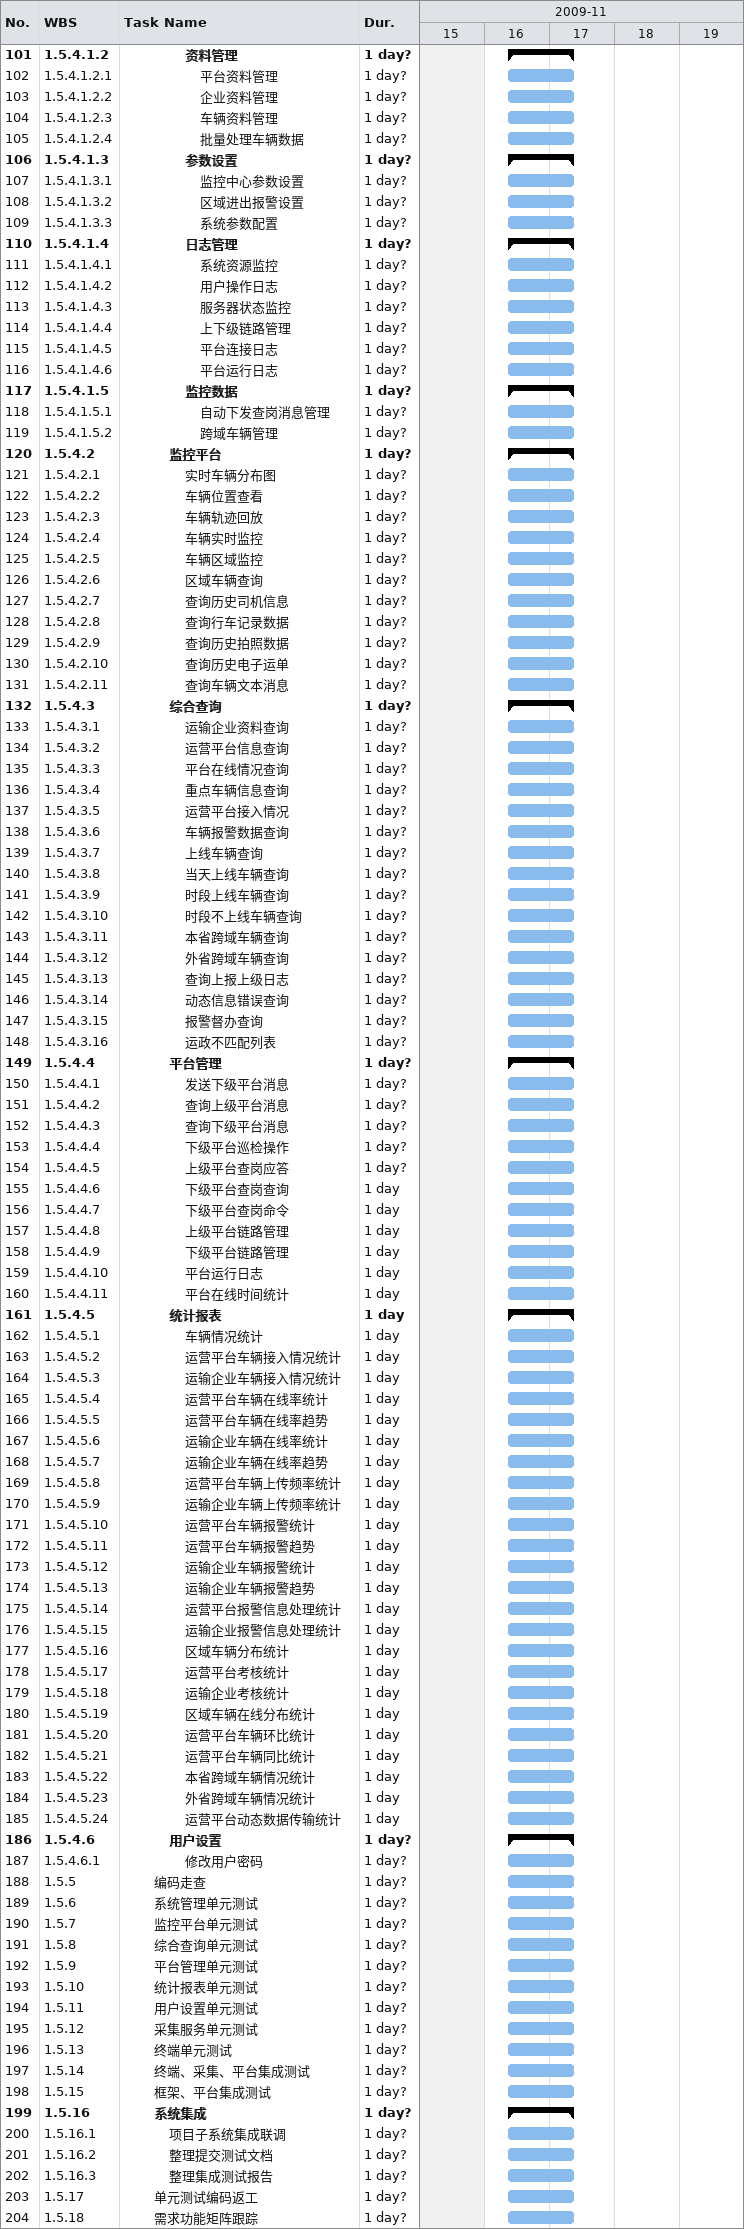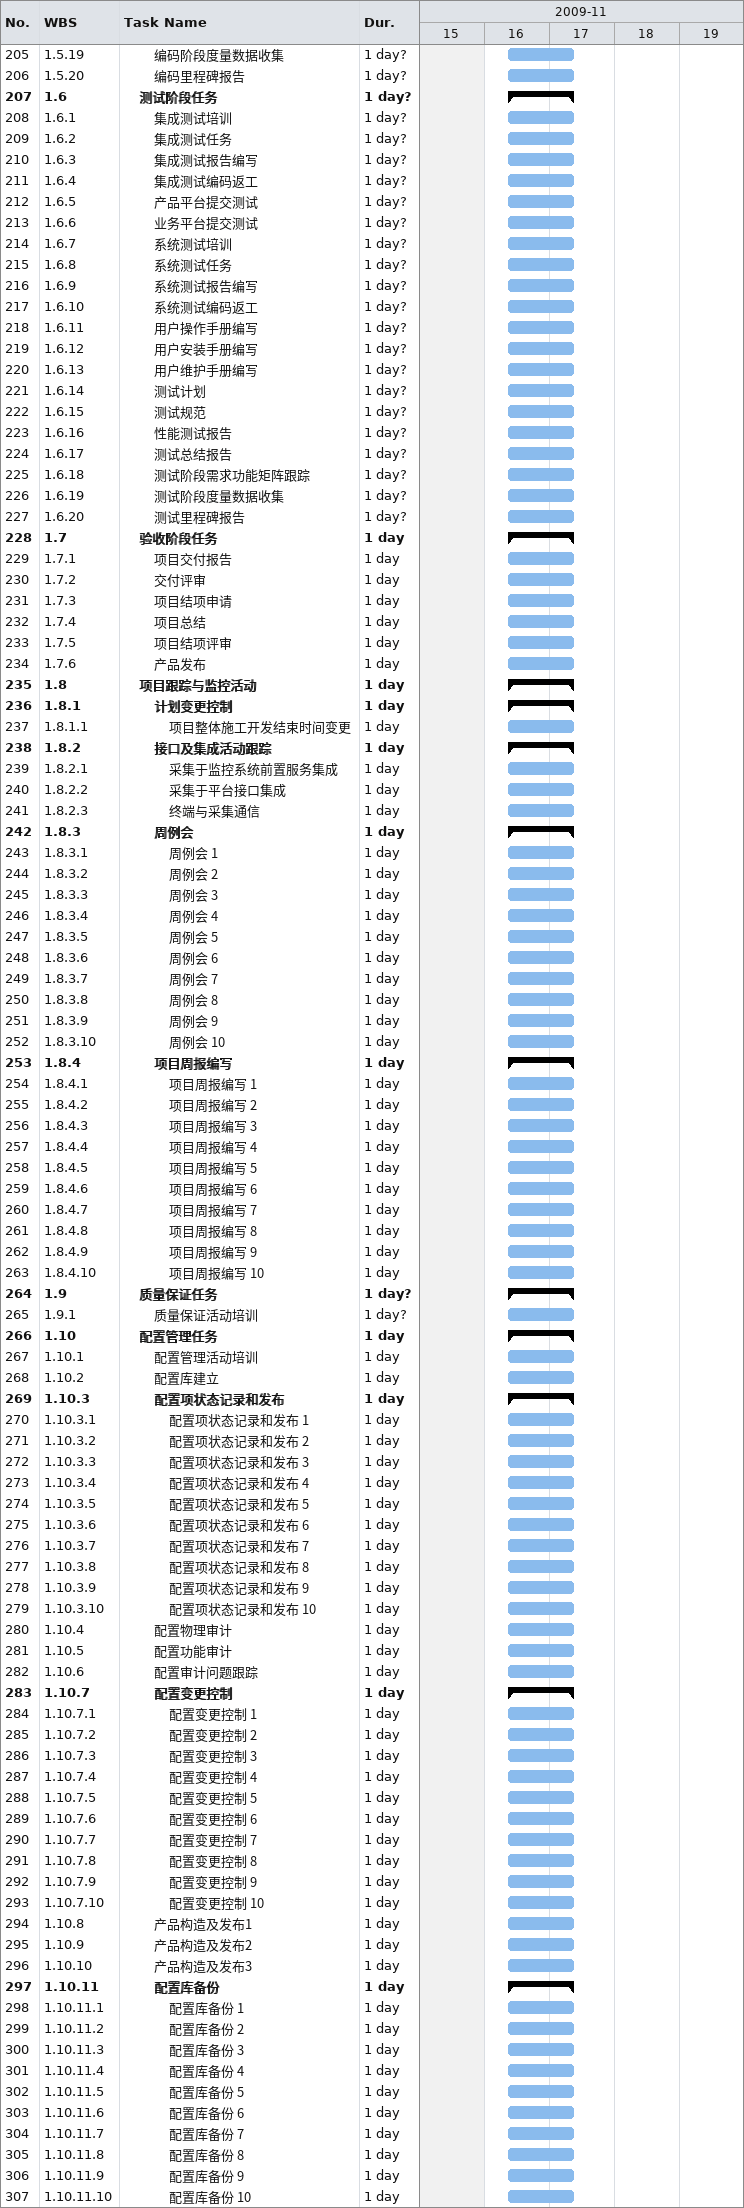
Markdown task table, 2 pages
| ID | WBS | Task | Duration | Start | Finish |
|---|---|---|---|---|---|
| 101 | 1.5.4.1.2 | **资料管理** | 1d? | 2009-11-16 | 2009-11-17 |
| 102 | 1.5.4.1.2.1 | 平台资料管理 | 1d? | 2009-11-16 | 2009-11-17 |
| 103 | 1.5.4.1.2.2 | 企业资料管理 | 1d? | 2009-11-16 | 2009-11-17 |
| 104 | 1.5.4.1.2.3 | 车辆资料管理 | 1d? | 2009-11-16 | 2009-11-17 |
| 105 | 1.5.4.1.2.4 | 批量处理车辆数据 | 1d? | 2009-11-16 | 2009-11-17 |
| 106 | 1.5.4.1.3 | **参数设置** | 1d? | 2009-11-16 | 2009-11-17 |
| 107 | 1.5.4.1.3.1 | 监控中心参数设置 | 1d? | 2009-11-16 | 2009-11-17 |
| 108 | 1.5.4.1.3.2 | 区域进出报警设置 | 1d? | 2009-11-16 | 2009-11-17 |
| 109 | 1.5.4.1.3.3 | 系统参数配置 | 1d? | 2009-11-16 | 2009-11-17 |
| 110 | 1.5.4.1.4 | **日志管理** | 1d? | 2009-11-16 | 2009-11-17 |
| 111 | 1.5.4.1.4.1 | 系统资源监控 | 1d? | 2009-11-16 | 2009-11-17 |
| 112 | 1.5.4.1.4.2 | 用户操作日志 | 1d? | 2009-11-16 | 2009-11-17 |
| 113 | 1.5.4.1.4.3 | 服务器状态监控 | 1d? | 2009-11-16 | 2009-11-17 |
| 114 | 1.5.4.1.4.4 | 上下级链路管理 | 1d? | 2009-11-16 | 2009-11-17 |
| 115 | 1.5.4.1.4.5 | 平台连接日志 | 1d? | 2009-11-16 | 2009-11-17 |
| 116 | 1.5.4.1.4.6 | 平台运行日志 | 1d? | 2009-11-16 | 2009-11-17 |
| 117 | 1.5.4.1.5 | **监控数据** | 1d? | 2009-11-16 | 2009-11-17 |
| 118 | 1.5.4.1.5.1 | 自动下发查岗消息管理 | 1d? | 2009-11-16 | 2009-11-17 |
| 119 | 1.5.4.1.5.2 | 跨域车辆管理 | 1d? | 2009-11-16 | 2009-11-17 |
| 120 | 1.5.4.2 | **监控平台** | 1d? | 2009-11-16 | 2009-11-17 |
| 121 | 1.5.4.2.1 | 实时车辆分布图 | 1d? | 2009-11-16 | 2009-11-17 |
| 122 | 1.5.4.2.2 | 车辆位置查看 | 1d? | 2009-11-16 | 2009-11-17 |
| 123 | 1.5.4.2.3 | 车辆轨迹回放 | 1d? | 2009-11-16 | 2009-11-17 |
| 124 | 1.5.4.2.4 | 车辆实时监控 | 1d? | 2009-11-16 | 2009-11-17 |
| 125 | 1.5.4.2.5 | 车辆区域监控 | 1d? | 2009-11-16 | 2009-11-17 |
| 126 | 1.5.4.2.6 | 区域车辆查询 | 1d? | 2009-11-16 | 2009-11-17 |
| 127 | 1.5.4.2.7 | 查询历史司机信息 | 1d? | 2009-11-16 | 2009-11-17 |
| 128 | 1.5.4.2.8 | 查询行车记录数据 | 1d? | 2009-11-16 | 2009-11-17 |
| 129 | 1.5.4.2.9 | 查询历史拍照数据 | 1d? | 2009-11-16 | 2009-11-17 |
| 130 | 1.5.4.2.10 | 查询历史电子运单 | 1d? | 2009-11-16 | 2009-11-17 |
| 131 | 1.5.4.2.11 | 查询车辆文本消息 | 1d? | 2009-11-16 | 2009-11-17 |
| 132 | 1.5.4.3 | **综合查询** | 1d? | 2009-11-16 | 2009-11-17 |
| 133 | 1.5.4.3.1 | 运输企业资料查询 | 1d? | 2009-11-16 | 2009-11-17 |
| 134 | 1.5.4.3.2 | 运营平台信息查询 | 1d? | 2009-11-16 | 2009-11-17 |
| 135 | 1.5.4.3.3 | 平台在线情况查询 | 1d? | 2009-11-16 | 2009-11-17 |
| 136 | 1.5.4.3.4 | 重点车辆信息查询 | 1d? | 2009-11-16 | 2009-11-17 |
| 137 | 1.5.4.3.5 | 运营平台接入情况 | 1d? | 2009-11-16 | 2009-11-17 |
| 138 | 1.5.4.3.6 | 车辆报警数据查询 | 1d? | 2009-11-16 | 2009-11-17 |
| 139 | 1.5.4.3.7 | 上线车辆查询 | 1d? | 2009-11-16 | 2009-11-17 |
| 140 | 1.5.4.3.8 | 当天上线车辆查询 | 1d? | 2009-11-16 | 2009-11-17 |
| 141 | 1.5.4.3.9 | 时段上线车辆查询 | 1d? | 2009-11-16 | 2009-11-17 |
| 142 | 1.5.4.3.10 | 时段不上线车辆查询 | 1d? | 2009-11-16 | 2009-11-17 |
| 143 | 1.5.4.3.11 | 本省跨域车辆查询 | 1d? | 2009-11-16 | 2009-11-17 |
| 144 | 1.5.4.3.12 | 外省跨域车辆查询 | 1d? | 2009-11-16 | 2009-11-17 |
| 145 | 1.5.4.3.13 | 查询上报上级日志 | 1d? | 2009-11-16 | 2009-11-17 |
| 146 | 1.5.4.3.14 | 动态信息错误查询 | 1d? | 2009-11-16 | 2009-11-17 |
| 147 | 1.5.4.3.15 | 报警督办查询 | 1d? | 2009-11-16 | 2009-11-17 |
| 148 | 1.5.4.3.16 | 运政不匹配列表 | 1d? | 2009-11-16 | 2009-11-17 |
| 149 | 1.5.4.4 | **平台管理** | 1d? | 2009-11-16 | 2009-11-17 |
| 150 | 1.5.4.4.1 | 发送下级平台消息 | 1d? | 2009-11-16 | 2009-11-17 |
| 151 | 1.5.4.4.2 | 查询上级平台消息 | 1d? | 2009-11-16 | 2009-11-17 |
| 152 | 1.5.4.4.3 | 查询下级平台消息 | 1d? | 2009-11-16 | 2009-11-17 |
| 153 | 1.5.4.4.4 | 下级平台巡检操作 | 1d? | 2009-11-16 | 2009-11-17 |
| 154 | 1.5.4.4.5 | 上级平台查岗应答 | 1d? | 2009-11-16 | 2009-11-17 |
| 155 | 1.5.4.4.6 | 下级平台查岗查询 | 1d | 2009-11-16 | 2009-11-17 |
| 156 | 1.5.4.4.7 | 下级平台查岗命令 | 1d | 2009-11-16 | 2009-11-17 |
| 157 | 1.5.4.4.8 | 上级平台链路管理 | 1d | 2009-11-16 | 2009-11-17 |
| 158 | 1.5.4.4.9 | 下级平台链路管理 | 1d | 2009-11-16 | 2009-11-17 |
| 159 | 1.5.4.4.10 | 平台运行日志 | 1d | 2009-11-16 | 2009-11-17 |
| 160 | 1.5.4.4.11 | 平台在线时间统计 | 1d | 2009-11-16 | 2009-11-17 |
| 161 | 1.5.4.5 | **统计报表** | 1d | 2009-11-16 | 2009-11-17 |
| 162 | 1.5.4.5.1 | 车辆情况统计 | 1d | 2009-11-16 | 2009-11-17 |
| 163 | 1.5.4.5.2 | 运营平台车辆接入情况统计 | 1d | 2009-11-16 | 2009-11-17 |
| 164 | 1.5.4.5.3 | 运输企业车辆接入情况统计 | 1d | 2009-11-16 | 2009-11-17 |
| 165 | 1.5.4.5.4 | 运营平台车辆在线率统计 | 1d | 2009-11-16 | 2009-11-17 |
| 166 | 1.5.4.5.5 | 运营平台车辆在线率趋势 | 1d | 2009-11-16 | 2009-11-17 |
| 167 | 1.5.4.5.6 | 运输企业车辆在线率统计 | 1d | 2009-11-16 | 2009-11-17 |
| 168 | 1.5.4.5.7 | 运输企业车辆在线率趋势 | 1d | 2009-11-16 | 2009-11-17 |
| 169 | 1.5.4.5.8 | 运营平台车辆上传频率统计 | 1d | 2009-11-16 | 2009-11-17 |
| 170 | 1.5.4.5.9 | 运输企业车辆上传频率统计 | 1d | 2009-11-16 | 2009-11-17 |
| 171 | 1.5.4.5.10 | 运营平台车辆报警统计 | 1d | 2009-11-16 | 2009-11-17 |
| 172 | 1.5.4.5.11 | 运营平台车辆报警趋势 | 1d | 2009-11-16 | 2009-11-17 |
| 173 | 1.5.4.5.12 | 运输企业车辆报警统计 | 1d | 2009-11-16 | 2009-11-17 |
| 174 | 1.5.4.5.13 | 运输企业车辆报警趋势 | 1d | 2009-11-16 | 2009-11-17 |
| 175 | 1.5.4.5.14 | 运营平台报警信息处理统计 | 1d | 2009-11-16 | 2009-11-17 |
| 176 | 1.5.4.5.15 | 运输企业报警信息处理统计 | 1d | 2009-11-16 | 2009-11-17 |
| 177 | 1.5.4.5.16 | 区域车辆分布统计 | 1d | 2009-11-16 | 2009-11-17 |
| 178 | 1.5.4.5.17 | 运营平台考核统计 | 1d | 2009-11-16 | 2009-11-17 |
| 179 | 1.5.4.5.18 | 运输企业考核统计 | 1d | 2009-11-16 | 2009-11-17 |
| 180 | 1.5.4.5.19 | 区域车辆在线分布统计 | 1d | 2009-11-16 | 2009-11-17 |
| 181 | 1.5.4.5.20 | 运营平台车辆环比统计 | 1d | 2009-11-16 | 2009-11-17 |
| 182 | 1.5.4.5.21 | 运营平台车辆同比统计 | 1d | 2009-11-16 | 2009-11-17 |
| 183 | 1.5.4.5.22 | 本省跨域车辆情况统计 | 1d | 2009-11-16 | 2009-11-17 |
| 184 | 1.5.4.5.23 | 外省跨域车辆情况统计 | 1d | 2009-11-16 | 2009-11-17 |
| 185 | 1.5.4.5.24 | 运营平台动态数据传输统计 | 1d | 2009-11-16 | 2009-11-17 |
| 186 | 1.5.4.6 | **用户设置** | 1d? | 2009-11-16 | 2009-11-17 |
| 187 | 1.5.4.6.1 | 修改用户密码 | 1d? | 2009-11-16 | 2009-11-17 |
| 188 | 1.5.5 | 编码走查 | 1d? | 2009-11-16 | 2009-11-17 |
| 189 | 1.5.6 | 系统管理单元测试 | 1d? | 2009-11-16 | 2009-11-17 |
| 190 | 1.5.7 | 监控平台单元测试 | 1d? | 2009-11-16 | 2009-11-17 |
| 191 | 1.5.8 | 综合查询单元测试 | 1d? | 2009-11-16 | 2009-11-17 |
| 192 | 1.5.9 | 平台管理单元测试 | 1d? | 2009-11-16 | 2009-11-17 |
| 193 | 1.5.10 | 统计报表单元测试 | 1d? | 2009-11-16 | 2009-11-17 |
| 194 | 1.5.11 | 用户设置单元测试 | 1d? | 2009-11-16 | 2009-11-17 |
| 195 | 1.5.12 | 采集服务单元测试 | 1d? | 2009-11-16 | 2009-11-17 |
| 196 | 1.5.13 | 终端单元测试 | 1d? | 2009-11-16 | 2009-11-17 |
| 197 | 1.5.14 | 终端、采集、平台集成测试 | 1d? | 2009-11-16 | 2009-11-17 |
| 198 | 1.5.15 | 框架、平台集成测试 | 1d? | 2009-11-16 | 2009-11-17 |
| 199 | 1.5.16 | **系统集成** | 1d? | 2009-11-16 | 2009-11-17 |
| 200 | 1.5.16.1 | 项目子系统集成联调 | 1d? | 2009-11-16 | 2009-11-17 |
| 201 | 1.5.16.2 | 整理提交测试文档 | 1d? | 2009-11-16 | 2009-11-17 |
| 202 | 1.5.16.3 | 整理集成测试报告 | 1d? | 2009-11-16 | 2009-11-17 |
| 203 | 1.5.17 | 单元测试编码返工 | 1d? | 2009-11-16 | 2009-11-17 |
| 204 | 1.5.18 | 需求功能矩阵跟踪 | 1d? | 2009-11-16 | 2009-11-17 |
| 205 | 1.5.19 | 编码阶段度量数据收集 | 1d? | 2009-11-16 | 2009-11-17 |
| 206 | 1.5.20 | 编码里程碑报告 | 1d? | 2009-11-16 | 2009-11-17 |
| 207 | 1.6 | **测试阶段任务** | 1d? | 2009-11-16 | 2009-11-17 |
| 208 | 1.6.1 | 集成测试培训 | 1d? | 2009-11-16 | 2009-11-17 |
| 209 | 1.6.2 | 集成测试任务 | 1d? | 2009-11-16 | 2009-11-17 |
| 210 | 1.6.3 | 集成测试报告编写 | 1d? | 2009-11-16 | 2009-11-17 |
| 211 | 1.6.4 | 集成测试编码返工 | 1d? | 2009-11-16 | 2009-11-17 |
| 212 | 1.6.5 | 产品平台提交测试 | 1d? | 2009-11-16 | 2009-11-17 |
| 213 | 1.6.6 | 业务平台提交测试 | 1d? | 2009-11-16 | 2009-11-17 |
| 214 | 1.6.7 | 系统测试培训 | 1d? | 2009-11-16 | 2009-11-17 |
| 215 | 1.6.8 | 系统测试任务 | 1d? | 2009-11-16 | 2009-11-17 |
| 216 | 1.6.9 | 系统测试报告编写 | 1d? | 2009-11-16 | 2009-11-17 |
| 217 | 1.6.10 | 系统测试编码返工 | 1d? | 2009-11-16 | 2009-11-17 |
| 218 | 1.6.11 | 用户操作手册编写 | 1d? | 2009-11-16 | 2009-11-17 |
| 219 | 1.6.12 | 用户安装手册编写 | 1d? | 2009-11-16 | 2009-11-17 |
| 220 | 1.6.13 | 用户维护手册编写 | 1d? | 2009-11-16 | 2009-11-17 |
| 221 | 1.6.14 | 测试计划 | 1d? | 2009-11-16 | 2009-11-17 |
| 222 | 1.6.15 | 测试规范 | 1d? | 2009-11-16 | 2009-11-17 |
| 223 | 1.6.16 | 性能测试报告 | 1d? | 2009-11-16 | 2009-11-17 |
| 224 | 1.6.17 | 测试总结报告 | 1d? | 2009-11-16 | 2009-11-17 |
| 225 | 1.6.18 | 测试阶段需求功能矩阵跟踪 | 1d? | 2009-11-16 | 2009-11-17 |
| 226 | 1.6.19 | 测试阶段度量数据收集 | 1d? | 2009-11-16 | 2009-11-17 |
| 227 | 1.6.20 | 测试里程碑报告 | 1d? | 2009-11-16 | 2009-11-17 |
| 228 | 1.7 | **验收阶段任务** | 1d | 2009-11-16 | 2009-11-17 |
| 229 | 1.7.1 | 项目交付报告 | 1d | 2009-11-16 | 2009-11-17 |
| 230 | 1.7.2 | 交付评审 | 1d | 2009-11-16 | 2009-11-17 |
| 231 | 1.7.3 | 项目结项申请 | 1d | 2009-11-16 | 2009-11-17 |
| 232 | 1.7.4 | 项目总结 | 1d | 2009-11-16 | 2009-11-17 |
| 233 | 1.7.5 | 项目结项评审 | 1d | 2009-11-16 | 2009-11-17 |
| 234 | 1.7.6 | 产品发布 | 1d | 2009-11-16 | 2009-11-17 |
| 235 | 1.8 | **项目跟踪与监控活动** | 1d | 2009-11-16 | 2009-11-17 |
| 236 | 1.8.1 | **计划变更控制** | 1d | 2009-11-16 | 2009-11-17 |
| 237 | 1.8.1.1 | 项目整体施工开发结束时间变更 | 1d | 2009-11-16 | 2009-11-17 |
| 238 | 1.8.2 | **接口及集成活动跟踪** | 1d | 2009-11-16 | 2009-11-17 |
| 239 | 1.8.2.1 | 采集于监控系统前置服务集成 | 1d | 2009-11-16 | 2009-11-17 |
| 240 | 1.8.2.2 | 采集于平台接口集成 | 1d | 2009-11-16 | 2009-11-17 |
| 241 | 1.8.2.3 | 终端与采集通信 | 1d | 2009-11-16 | 2009-11-17 |
| 242 | 1.8.3 | **周例会** | 1d | 2009-11-16 | 2009-11-17 |
| 243 | 1.8.3.1 | 周例会 1 | 1d | 2009-11-16 | 2009-11-17 |
| 244 | 1.8.3.2 | 周例会 2 | 1d | 2009-11-16 | 2009-11-17 |
| 245 | 1.8.3.3 | 周例会 3 | 1d | 2009-11-16 | 2009-11-17 |
| 246 | 1.8.3.4 | 周例会 4 | 1d | 2009-11-16 | 2009-11-17 |
| 247 | 1.8.3.5 | 周例会 5 | 1d | 2009-11-16 | 2009-11-17 |
| 248 | 1.8.3.6 | 周例会 6 | 1d | 2009-11-16 | 2009-11-17 |
| 249 | 1.8.3.7 | 周例会 7 | 1d | 2009-11-16 | 2009-11-17 |
| 250 | 1.8.3.8 | 周例会 8 | 1d | 2009-11-16 | 2009-11-17 |
| 251 | 1.8.3.9 | 周例会 9 | 1d | 2009-11-16 | 2009-11-17 |
| 252 | 1.8.3.10 | 周例会 10 | 1d | 2009-11-16 | 2009-11-17 |
| 253 | 1.8.4 | **项目周报编写** | 1d | 2009-11-16 | 2009-11-17 |
| 254 | 1.8.4.1 | 项目周报编写 1 | 1d | 2009-11-16 | 2009-11-17 |
| 255 | 1.8.4.2 | 项目周报编写 2 | 1d | 2009-11-16 | 2009-11-17 |
| 256 | 1.8.4.3 | 项目周报编写 3 | 1d | 2009-11-16 | 2009-11-17 |
| 257 | 1.8.4.4 | 项目周报编写 4 | 1d | 2009-11-16 | 2009-11-17 |
| 258 | 1.8.4.5 | 项目周报编写 5 | 1d | 2009-11-16 | 2009-11-17 |
| 259 | 1.8.4.6 | 项目周报编写 6 | 1d | 2009-11-16 | 2009-11-17 |
| 260 | 1.8.4.7 | 项目周报编写 7 | 1d | 2009-11-16 | 2009-11-17 |
| 261 | 1.8.4.8 | 项目周报编写 8 | 1d | 2009-11-16 | 2009-11-17 |
| 262 | 1.8.4.9 | 项目周报编写 9 | 1d | 2009-11-16 | 2009-11-17 |
| 263 | 1.8.4.10 | 项目周报编写 10 | 1d | 2009-11-16 | 2009-11-17 |
| 264 | 1.9 | **质量保证任务** | 1d? | 2009-11-16 | 2009-11-17 |
| 265 | 1.9.1 | 质量保证活动培训 | 1d? | 2009-11-16 | 2009-11-17 |
| 266 | 1.10 | **配置管理任务** | 1d | 2009-11-16 | 2009-11-17 |
| 267 | 1.10.1 | 配置管理活动培训 | 1d | 2009-11-16 | 2009-11-17 |
| 268 | 1.10.2 | 配置库建立 | 1d | 2009-11-16 | 2009-11-17 |
| 269 | 1.10.3 | **配置项状态记录和发布** | 1d | 2009-11-16 | 2009-11-17 |
| 270 | 1.10.3.1 | 配置项状态记录和发布 1 | 1d | 2009-11-16 | 2009-11-17 |
| 271 | 1.10.3.2 | 配置项状态记录和发布 2 | 1d | 2009-11-16 | 2009-11-17 |
| 272 | 1.10.3.3 | 配置项状态记录和发布 3 | 1d | 2009-11-16 | 2009-11-17 |
| 273 | 1.10.3.4 | 配置项状态记录和发布 4 | 1d | 2009-11-16 | 2009-11-17 |
| 274 | 1.10.3.5 | 配置项状态记录和发布 5 | 1d | 2009-11-16 | 2009-11-17 |
| 275 | 1.10.3.6 | 配置项状态记录和发布 6 | 1d | 2009-11-16 | 2009-11-17 |
| 276 | 1.10.3.7 | 配置项状态记录和发布 7 | 1d | 2009-11-16 | 2009-11-17 |
| 277 | 1.10.3.8 | 配置项状态记录和发布 8 | 1d | 2009-11-16 | 2009-11-17 |
| 278 | 1.10.3.9 | 配置项状态记录和发布 9 | 1d | 2009-11-16 | 2009-11-17 |
| 279 | 1.10.3.10 | 配置项状态记录和发布 10 | 1d | 2009-11-16 | 2009-11-17 |
| 280 | 1.10.4 | 配置物理审计 | 1d | 2009-11-16 | 2009-11-17 |
| 281 | 1.10.5 | 配置功能审计 | 1d | 2009-11-16 | 2009-11-17 |
| 282 | 1.10.6 | 配置审计问题跟踪 | 1d | 2009-11-16 | 2009-11-17 |
| 283 | 1.10.7 | **配置变更控制** | 1d | 2009-11-16 | 2009-11-17 |
| 284 | 1.10.7.1 | 配置变更控制 1 | 1d | 2009-11-16 | 2009-11-17 |
| 285 | 1.10.7.2 | 配置变更控制 2 | 1d | 2009-11-16 | 2009-11-17 |
| 286 | 1.10.7.3 | 配置变更控制 3 | 1d | 2009-11-16 | 2009-11-17 |
| 287 | 1.10.7.4 | 配置变更控制 4 | 1d | 2009-11-16 | 2009-11-17 |
| 288 | 1.10.7.5 | 配置变更控制 5 | 1d | 2009-11-16 | 2009-11-17 |
| 289 | 1.10.7.6 | 配置变更控制 6 | 1d | 2009-11-16 | 2009-11-17 |
| 290 | 1.10.7.7 | 配置变更控制 7 | 1d | 2009-11-16 | 2009-11-17 |
| 291 | 1.10.7.8 | 配置变更控制 8 | 1d | 2009-11-16 | 2009-11-17 |
| 292 | 1.10.7.9 | 配置变更控制 9 | 1d | 2009-11-16 | 2009-11-17 |
| 293 | 1.10.7.10 | 配置变更控制 10 | 1d | 2009-11-16 | 2009-11-17 |
| 294 | 1.10.8 | 产品构造及发布1 | 1d | 2009-11-16 | 2009-11-17 |
| 295 | 1.10.9 | 产品构造及发布2 | 1d | 2009-11-16 | 2009-11-17 |
| 296 | 1.10.10 | 产品构造及发布3 | 1d | 2009-11-16 | 2009-11-17 |
| 297 | 1.10.11 | **配置库备份** | 1d | 2009-11-16 | 2009-11-17 |
| 298 | 1.10.11.1 | 配置库备份 1 | 1d | 2009-11-16 | 2009-11-17 |
| 299 | 1.10.11.2 | 配置库备份 2 | 1d | 2009-11-16 | 2009-11-17 |
| 300 | 1.10.11.3 | 配置库备份 3 | 1d | 2009-11-16 | 2009-11-17 |
| 301 | 1.10.11.4 | 配置库备份 4 | 1d | 2009-11-16 | 2009-11-17 |
| 302 | 1.10.11.5 | 配置库备份 5 | 1d | 2009-11-16 | 2009-11-17 |
| 303 | 1.10.11.6 | 配置库备份 6 | 1d | 2009-11-16 | 2009-11-17 |
| 304 | 1.10.11.7 | 配置库备份 7 | 1d | 2009-11-16 | 2009-11-17 |
| 305 | 1.10.11.8 | 配置库备份 8 | 1d | 2009-11-16 | 2009-11-17 |
| 306 | 1.10.11.9 | 配置库备份 9 | 1d | 2009-11-16 | 2009-11-17 |
| 307 | 1.10.11.10 | 配置库备份 10 | 1d | 2009-11-16 | 2009-11-17 |
